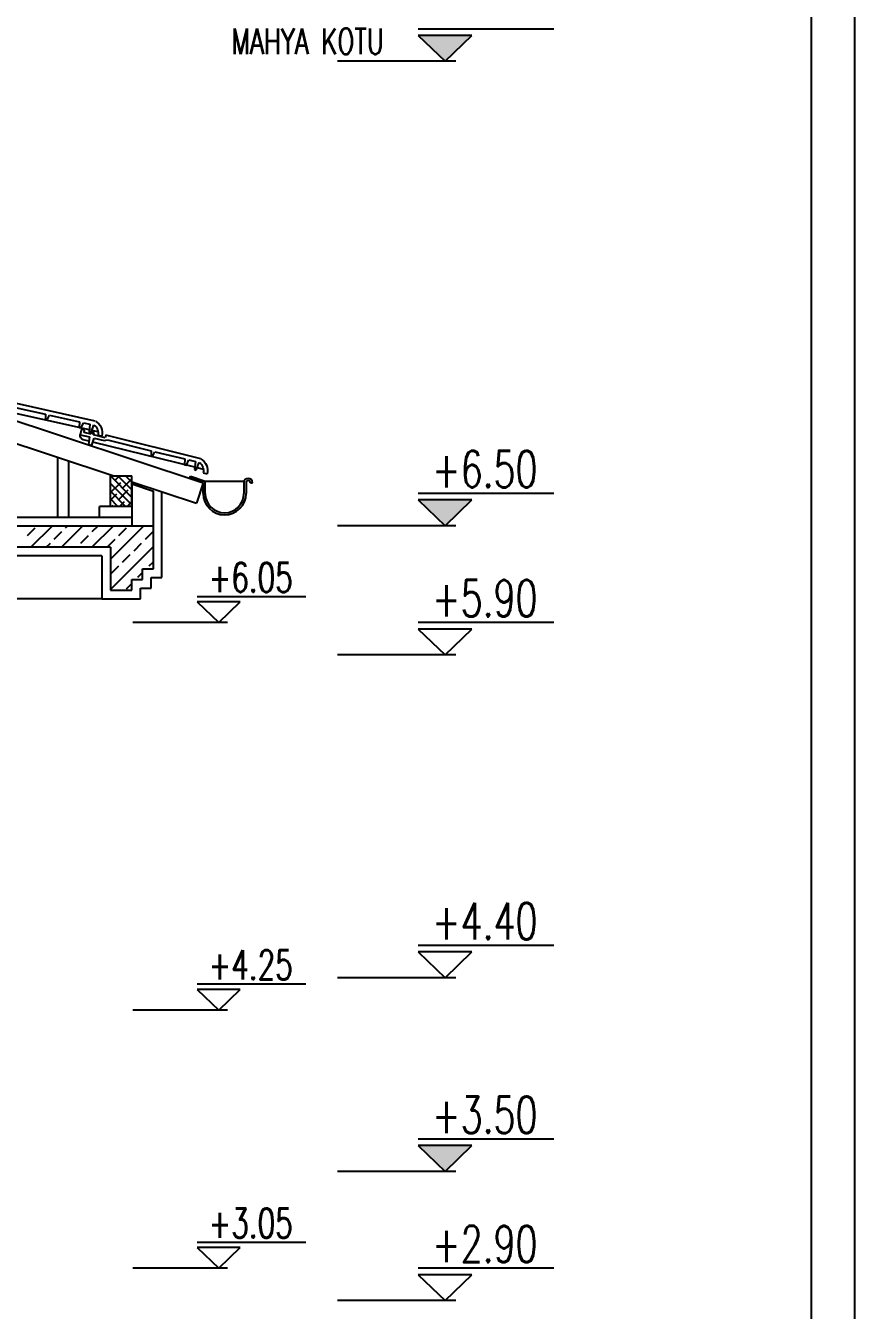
# Model space of a CAD drawing. Extents: x 3907.4 to 3911.57, y -3054.42 to -3053.7.
# Drawn here: x 3909.793 to 3909.87, y -3054.2507 to -3054.1313 of the extents above; entities that cross this region are included whole.
import ezdxf
from ezdxf.enums import TextEntityAlignment as Align

# ---------------------------------------------------------------- set-up
doc = ezdxf.new("R2010")
doc.units = 0
doc.header["$LTSCALE"] = 2
doc.header["$MEASUREMENT"] = 0
for name, color, linetype in [('DUVAR', 7, 'CONTINUOUS'), ('KİREMİT', 9, 'CONTINUOUS'), ('MB', 11, 'CONTINUOUS'), ('SıVA', 6, 'CONTINUOUS'), ('TARAMA', 9, 'CONTINUOUS'), ('TEXT', 11, 'CONTINUOUS')]:
    doc.layers.add(name, color=color, linetype=linetype)
doc.styles.add('KAPı-PEN', font='simplex.shx', dxfattribs={"width": 0.7, "height": 10})

msp = doc.modelspace()

# ---------------------------------------------------------------- hatches: boundary and pattern name
at = {"layer": 'TEXT'}
for points in [[(3909.8295, -3054.13226), (3909.8345, -3054.13226), (3909.832, -3054.13466)], [(3909.8295, -3054.17541), (3909.8345, -3054.17541), (3909.832, -3054.17781)], [(3909.8295, -3054.23541), (3909.8345, -3054.23541), (3909.832, -3054.23781)]]:
    msp.add_hatch(color=3, dxfattribs=at).paths.add_polyline_path(points)

# ---------------------------------------------------------------- linework, layer by layer
at = {"layer": 'DUVAR', "color": 2}
for p, q in [((3909.74218, -3054.15159), (3909.80951, -3054.17381)), ((3909.78349, -3054.16733), (3909.80122, -3054.17318)), ((3909.80089, -3054.17318), (3909.80289, -3054.17318)), ((3909.80089, -3054.17601), (3909.80089, -3054.17318)), ((3909.80089, -3054.17318), (3909.80289, -3054.17318)), ((3909.80089, -3054.17601), (3909.80089, -3054.17318)), ((3909.80289, -3054.17601), (3909.80289, -3054.17318)), ((3909.80289, -3054.17601), (3909.80289, -3054.17318)), ((3909.80289, -3054.17372), (3909.80889, -3054.1757)), ((3909.80289, -3054.17372), (3909.80889, -3054.1757)), ((3909.80289, -3054.17372), (3909.80889, -3054.1757)), ((3909.80289, -3054.17372), (3909.80889, -3054.1757)), ((3909.80951, -3054.17381), (3909.80889, -3054.1757)), ((3909.80951, -3054.17381), (3909.80889, -3054.1757)), ((3909.80289, -3054.17601), (3909.79989, -3054.17601)), ((3909.79989, -3054.17701), (3909.79989, -3054.17601)), ((3909.80289, -3054.17601), (3909.79989, -3054.17601)), ((3909.79989, -3054.17701), (3909.79989, -3054.17601))]:
    msp.add_line(p, q, dxfattribs=at)
at = {"layer": 'DUVAR'}
for p, q in [((3909.80289, -3054.17393), (3909.80489, -3054.17459)), ((3909.80289, -3054.17393), (3909.80289, -3054.17781)), ((3909.80289, -3054.17393), (3909.80489, -3054.17459)), ((3909.80289, -3054.17393), (3909.80289, -3054.17781)), ((3909.80489, -3054.17781), (3909.80489, -3054.17459)), ((3909.80489, -3054.17781), (3909.80489, -3054.17459))]:
    msp.add_line(p, q, dxfattribs=at)
at = {"layer": 'DUVAR', "color": 4}
for p, q in [((3909.51289, -3054.17781), (3909.80489, -3054.17781)), ((3909.80489, -3054.18181), (3909.80489, -3054.17781)), ((3909.80089, -3054.17981), (3909.78889, -3054.17981)), ((3909.80089, -3054.17981), (3909.80089, -3054.18381)), ((3909.80389, -3054.18281), (3909.80389, -3054.18181)), ((3909.80389, -3054.18181), (3909.80489, -3054.18181)), ((3909.80289, -3054.18381), (3909.80289, -3054.18281)), ((3909.80289, -3054.18281), (3909.80389, -3054.18281)), ((3909.80089, -3054.18381), (3909.80289, -3054.18381))]:
    msp.add_line(p, q, dxfattribs=at)
at = {"layer": 'KİREMİT'}
for p, q in [((3909.79949, -3054.1681), (3909.79062, -3054.16612)), ((3909.79078, -3054.16654), (3909.79486, -3054.16745)), ((3909.79894, -3054.1689), (3909.78943, -3054.16678)), ((3909.79486, -3054.16745), (3909.79486, -3054.16788)), ((3909.79504, -3054.16792), (3909.79522, -3054.16753)), ((3909.79522, -3054.16753), (3909.79802, -3054.16816)), ((3909.79486, -3054.16788), (3909.79504, -3054.16792)), ((3909.79802, -3054.16816), (3909.79799, -3054.16869)), ((3909.79799, -3054.16869), (3909.79818, -3054.16873)), ((3909.79821, -3054.16885), (3909.79809, -3054.16935)), ((3909.79818, -3054.16873), (3909.79838, -3054.16824)), ((3909.7985, -3054.16892), (3909.79821, -3054.16885)), ((3909.79838, -3054.16824), (3909.79899, -3054.16837)), ((3909.79845, -3054.16914), (3909.7985, -3054.16892)), ((3909.79899, -3054.16837), (3909.79892, -3054.16912)), ((3909.7991, -3054.16916), (3909.79935, -3054.16845)), ((3909.79809, -3054.16935), (3909.79896, -3054.16956)), ((3909.79891, -3054.16995), (3909.79837, -3054.16982)), ((3909.79911, -3054.1693), (3909.79845, -3054.16914)), ((3909.79896, -3054.16956), (3909.79887, -3054.17025)), ((3909.79892, -3054.16912), (3909.7991, -3054.16916)), ((3909.79916, -3054.16909), (3909.79911, -3054.1693)), ((3909.79938, -3054.16914), (3909.79916, -3054.16909)), ((3909.79916, -3054.17033), (3909.7994, -3054.16967)), ((3909.79976, -3054.16908), (3909.79917, -3054.16895)), ((3909.80873, -3054.17238), (3909.79927, -3054.17004)), ((3909.79932, -3054.16936), (3909.79938, -3054.16914)), ((3909.80042, -3054.16963), (3909.79932, -3054.16936)), ((3909.7994, -3054.16967), (3909.80033, -3054.1699)), ((3909.79974, -3054.16939), (3909.80011, -3054.16947)), ((3909.80033, -3054.1699), (3909.80063, -3054.16984)), ((3909.80047, -3054.16941), (3909.80042, -3054.16963)), ((3909.8093, -3054.17159), (3909.80047, -3054.16941)), ((3909.80063, -3054.16984), (3909.80469, -3054.17084)), ((3909.79887, -3054.17025), (3909.79916, -3054.17033)), ((3909.80469, -3054.17084), (3909.80467, -3054.17127)), ((3909.80467, -3054.17127), (3909.80485, -3054.17131)), ((3909.80485, -3054.17131), (3909.80504, -3054.17093)), ((3909.80504, -3054.17093), (3909.80782, -3054.17161)), ((3909.80782, -3054.17161), (3909.80778, -3054.17215)), ((3909.80778, -3054.17215), (3909.80797, -3054.17219)), ((3909.80797, -3054.17219), (3909.80819, -3054.1717)), ((3909.80819, -3054.1717), (3909.80879, -3054.17185)), ((3909.80879, -3054.17185), (3909.8087, -3054.1726)), ((3909.80888, -3054.17264), (3909.80915, -3054.17194)), ((3909.80954, -3054.17258), (3909.80896, -3054.17244)), ((3909.80829, -3054.1734), (3909.80835, -3054.17321)), ((3909.80951, -3054.17381), (3909.80829, -3054.1734)), ((3909.80835, -3054.17321), (3909.80971, -3054.17366)), ((3909.8087, -3054.1726), (3909.80888, -3054.17264)), ((3909.80952, -3054.17289), (3909.80989, -3054.17298)), ((3909.80971, -3054.17481), (3909.80971, -3054.17366)), ((3909.80971, -3054.17366), (3909.81334, -3054.17366)), ((3909.80951, -3054.17481), (3909.80951, -3054.17381)), ((3909.81331, -3054.17381), (3909.81331, -3054.17481)), ((3909.81351, -3054.17381), (3909.81351, -3054.17481)), ((3909.81391, -3054.17381), (3909.81411, -3054.17381))]:
    msp.add_line(p, q, dxfattribs=at)
for centre, radius, start, end in [((3909.81371, -3054.17381), 0.0004, 0, 180), ((3909.81371, -3054.17381), 0.0002, 0, 180), ((3909.81151, -3054.17481), 0.002, 180, 0), ((3909.81151, -3054.17481), 0.0018, 180, 0)]:
    msp.add_arc(centre, radius, start, end, dxfattribs=at)
at = {"layer": 'KİREMİT', "extrusion": (0, 0, -1)}
for centre, major_axis, start_param, end_param in [((3909.79889, -3054.1692), (0.00062, 0.00062), -0.226426, 1.004677), ((3909.79889, -3054.1692), (0.000886, 0.000886), -0.282325, 1.004677), ((3909.79847, -3054.16944), (0.000276, 0.000276), 2.598508, 4.169304), ((3909.80867, -3054.17268), (0.00062, 0.00062), -0.203392, 1.027712), ((3909.80867, -3054.17268), (0.000886, 0.000886), -0.259291, 1.027712)]:
    msp.add_ellipse(centre, major_axis=major_axis, ratio=1, start_param=start_param, end_param=end_param, dxfattribs=at)
at = {"layer": 'MB', "color": 9}
for p, q in [((3909.79602, -3054.17701), (3909.79602, -3054.17146)), ((3909.79702, -3054.17701), (3909.79702, -3054.17179))]:
    msp.add_line(p, q, dxfattribs=at)
at = {"layer": 'SıVA'}
for p, q in [((3909.80569, -3054.18261), (3909.80569, -3054.17465)), ((3909.51489, -3054.17701), (3909.80289, -3054.17701)), ((3909.80009, -3054.18061), (3909.78969, -3054.18061)), ((3909.80009, -3054.18061), (3909.80009, -3054.18461)), ((3909.80469, -3054.18361), (3909.80469, -3054.18261)), ((3909.80469, -3054.18261), (3909.80569, -3054.18261)), ((3909.80369, -3054.18461), (3909.80369, -3054.18361)), ((3909.80369, -3054.18361), (3909.80469, -3054.18361)), ((3909.80009, -3054.18461), (3909.78969, -3054.18461)), ((3909.80009, -3054.18461), (3909.80369, -3054.18461))]:
    msp.add_line(p, q, dxfattribs=at)
at = {"layer": 'TARAMA'}
for p, q in [((3909.80289, -3054.17518), (3909.80089, -3054.17318)), ((3909.80089, -3054.17333), (3909.80104, -3054.17318)), ((3909.80289, -3054.17518), (3909.80089, -3054.17318)), ((3909.80089, -3054.17333), (3909.80104, -3054.17318)), ((3909.80132, -3054.17361), (3909.80175, -3054.17318)), ((3909.80132, -3054.17361), (3909.80175, -3054.17318)), ((3909.80289, -3054.17447), (3909.80159, -3054.17318)), ((3909.80289, -3054.17447), (3909.80159, -3054.17318)), ((3909.80202, -3054.17432), (3909.80289, -3054.17345)), ((3909.80202, -3054.17432), (3909.80289, -3054.17345)), ((3909.80289, -3054.17376), (3909.8023, -3054.17318)), ((3909.80289, -3054.17376), (3909.8023, -3054.17318)), ((3909.80238, -3054.17325), (3909.80246, -3054.17318)), ((3909.80238, -3054.17325), (3909.80246, -3054.17318)), ((3909.80289, -3054.17588), (3909.80089, -3054.17388)), ((3909.80289, -3054.17588), (3909.80089, -3054.17388)), ((3909.8023, -3054.17601), (3909.80089, -3054.17459)), ((3909.8023, -3054.17601), (3909.80089, -3054.17459)), ((3909.80089, -3054.17545), (3909.80149, -3054.17485)), ((3909.80089, -3054.17545), (3909.80149, -3054.17485)), ((3909.80096, -3054.17467), (3909.80185, -3054.17378)), ((3909.80096, -3054.17467), (3909.80185, -3054.17378)), ((3909.80167, -3054.17538), (3909.80255, -3054.17449)), ((3909.80167, -3054.17538), (3909.80255, -3054.17449)), ((3909.80273, -3054.17502), (3909.80289, -3054.17487)), ((3909.80273, -3054.17502), (3909.80289, -3054.17487)), ((3909.8016, -3054.17601), (3909.80089, -3054.1753)), ((3909.8016, -3054.17601), (3909.80089, -3054.1753)), ((3909.80089, -3054.17601), (3909.80089, -3054.17601)), ((3909.80089, -3054.17601), (3909.80089, -3054.17601)), ((3909.80103, -3054.17601), (3909.80114, -3054.17591)), ((3909.80103, -3054.17601), (3909.80114, -3054.17591)), ((3909.80174, -3054.17601), (3909.8022, -3054.17555)), ((3909.80174, -3054.17601), (3909.8022, -3054.17555)), ((3909.80245, -3054.17601), (3909.80289, -3054.17557)), ((3909.80245, -3054.17601), (3909.80289, -3054.17557)), ((3909.7932, -3054.17872), (3909.7939, -3054.17801)), ((3909.79351, -3054.17981), (3909.79551, -3054.17781)), ((3909.79567, -3054.17907), (3909.79638, -3054.17836)), ((3909.79634, -3054.17981), (3909.79834, -3054.17781)), ((3909.79673, -3054.17801), (3909.79693, -3054.17781)), ((3909.79917, -3054.17981), (3909.80117, -3054.17781)), ((3909.79921, -3054.17836), (3909.79976, -3054.17781)), ((3909.80089, -3054.18092), (3909.804, -3054.17781)), ((3909.80168, -3054.17872), (3909.80239, -3054.17801)), ((3909.80416, -3054.17907), (3909.80486, -3054.17836)), ((3909.79493, -3054.17981), (3909.79532, -3054.17942)), ((3909.79815, -3054.17942), (3909.79885, -3054.17872)), ((3909.80062, -3054.17978), (3909.80133, -3054.17907)), ((3909.80309, -3054.18013), (3909.8038, -3054.17942)), ((3909.79776, -3054.17981), (3909.79779, -3054.17978)), ((3909.80089, -3054.18375), (3909.80489, -3054.17975)), ((3909.80203, -3054.18119), (3909.80274, -3054.18048)), ((3909.80097, -3054.18225), (3909.80168, -3054.18154)), ((3909.80451, -3054.18154), (3909.80489, -3054.18117)), ((3909.80239, -3054.18366), (3909.80289, -3054.18317)), ((3909.80345, -3054.1826), (3909.80389, -3054.18217))]:
    msp.add_line(p, q, dxfattribs=at)
at = {"layer": 'TEXT', "color": 30}
msp.add_line((3909.87005, -3054.06008), (3909.87005, -3054.41968), dxfattribs=at)
at = {"layer": 'TEXT', "color": 5, "ltscale": 50}
msp.add_line((3909.86605, -3054.06708), (3909.86605, -3054.41268), dxfattribs=at)
at = {"layer": 'TEXT', "color": 3}
for p, q in [((3909.84211, -3054.13166), (3909.8295, -3054.13166)), ((3909.8295, -3054.13226), (3909.832, -3054.13466)), ((3909.8345, -3054.13226), (3909.8295, -3054.13226)), ((3909.832, -3054.13466), (3909.8345, -3054.13226)), ((3909.833, -3054.13466), (3909.822, -3054.13466)), ((3909.84211, -3054.17481), (3909.8295, -3054.17481)), ((3909.8295, -3054.17541), (3909.832, -3054.17781)), ((3909.8345, -3054.17541), (3909.8295, -3054.17541)), ((3909.832, -3054.17781), (3909.8345, -3054.17541)), ((3909.833, -3054.17781), (3909.822, -3054.17781)), ((3909.81906, -3054.18441), (3909.80897, -3054.18441)), ((3909.80897, -3054.18489), (3909.81097, -3054.18681)), ((3909.81297, -3054.18489), (3909.80897, -3054.18489)), ((3909.81097, -3054.18681), (3909.81297, -3054.18489)), ((3909.81177, -3054.18681), (3909.80297, -3054.18681)), ((3909.84211, -3054.18681), (3909.8295, -3054.18681)), ((3909.8295, -3054.18741), (3909.832, -3054.18981)), ((3909.8345, -3054.18741), (3909.8295, -3054.18741)), ((3909.832, -3054.18981), (3909.8345, -3054.18741)), ((3909.833, -3054.18981), (3909.822, -3054.18981)), ((3909.84211, -3054.21681), (3909.8295, -3054.21681)), ((3909.8295, -3054.21741), (3909.832, -3054.21981)), ((3909.8345, -3054.21741), (3909.8295, -3054.21741)), ((3909.832, -3054.21981), (3909.8345, -3054.21741)), ((3909.833, -3054.21981), (3909.822, -3054.21981)), ((3909.81906, -3054.22041), (3909.80897, -3054.22041)), ((3909.80897, -3054.22089), (3909.81097, -3054.22281)), ((3909.81297, -3054.22089), (3909.80897, -3054.22089)), ((3909.81097, -3054.22281), (3909.81297, -3054.22089)), ((3909.81177, -3054.22281), (3909.80297, -3054.22281)), ((3909.84211, -3054.23481), (3909.8295, -3054.23481)), ((3909.8295, -3054.23541), (3909.832, -3054.23781)), ((3909.8345, -3054.23541), (3909.8295, -3054.23541)), ((3909.832, -3054.23781), (3909.8345, -3054.23541)), ((3909.833, -3054.23781), (3909.822, -3054.23781)), ((3909.81906, -3054.24441), (3909.80897, -3054.24441)), ((3909.80897, -3054.24489), (3909.81097, -3054.24681)), ((3909.81297, -3054.24489), (3909.80897, -3054.24489)), ((3909.81097, -3054.24681), (3909.81297, -3054.24489)), ((3909.81177, -3054.24681), (3909.80297, -3054.24681)), ((3909.84211, -3054.24681), (3909.8295, -3054.24681)), ((3909.8295, -3054.24741), (3909.832, -3054.24981)), ((3909.8345, -3054.24741), (3909.8295, -3054.24741)), ((3909.832, -3054.24981), (3909.8345, -3054.24741)), ((3909.833, -3054.24981), (3909.822, -3054.24981))]:
    msp.add_line(p, q, dxfattribs=at)

# ---------------------------------------------------------------- texts
at = {"layer": 'TEXT', "color": 1, "style": 'KAPı-PEN', "width": 0.7}
msp.add_text('MAHYA KOTU', height=0.0024, dxfattribs=at).set_placement((3909.81213, -3054.134))
at = {"layer": 'TEXT', "color": 3, "style": 'KAPı-PEN', "width": 0.7}
for tag, text, height, p in [('+6.50', '+6.50', 0.0034, (3909.8357, -3054.17425)), ('+6.05', '+0.50', 0.00272, (3909.81393, -3054.18397)), ('+5.90', '+0.50', 0.0034, (3909.8357, -3054.18625)), ('+4.40', '+0.50', 0.0034, (3909.8357, -3054.21625)), ('+4.25', '+0.50', 0.00272, (3909.81393, -3054.21997)), ('+3.50', '+3.50', 0.0034, (3909.8357, -3054.23425)), ('+3.05', '+0.50', 0.00272, (3909.81393, -3054.24397)), ('+2.90', '+0.50', 0.0034, (3909.8357, -3054.24625))]:
    msp.add_attdef(tag, text=text, height=height, dxfattribs=at).set_placement(p, align=Align.CENTER)

doc.saveas('drawing.dxf')
